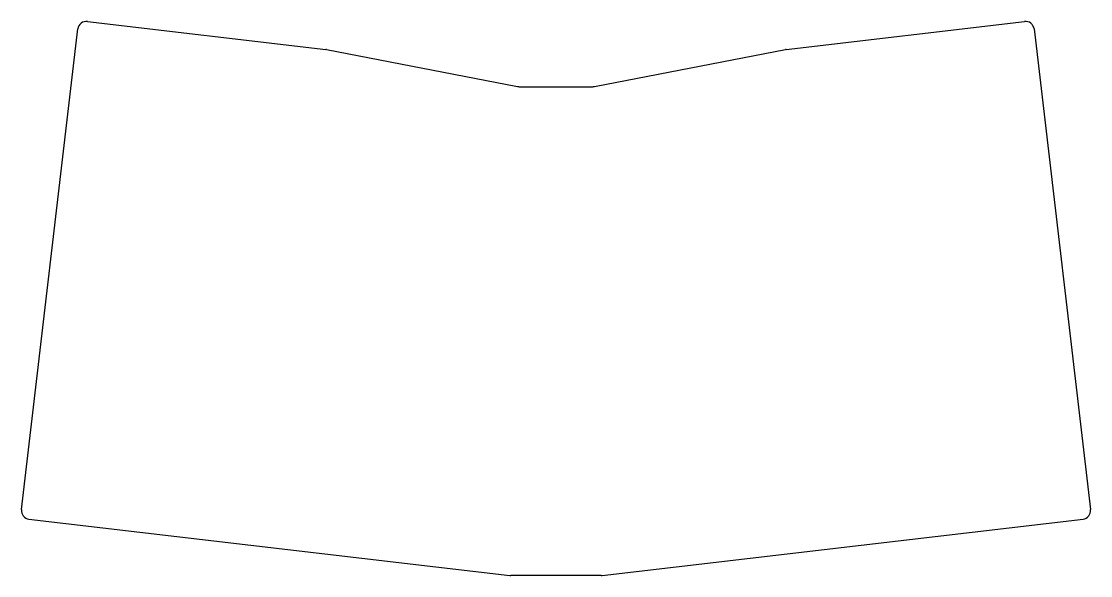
# Model space of a CAD drawing. Header units: millimetres. Extents: x -9 to 240, y -4 to 125.
import ezdxf

# ---------------------------------------------------------------- set-up
doc = ezdxf.new("R2010")
doc.units = ezdxf.units.MM

msp = doc.modelspace()

# ---------------------------------------------------------------- linework, layer by layer
for p, q in [((6.69, 125.48), (62.23, 118.95)), ((169.54, 118.95), (225.08, 125.48)), ((-8.71, 11.59), (4.47, 123.72)), ((227.3, 123.72), (240.48, 11.59)), ((62.38, 118.93), (106.94, 110.29)), ((124.83, 110.29), (169.39, 118.93)), ((107.32, 110.25), (124.45, 110.25)), ((-6.95, 9.38), (105.16, -3.79)), ((126.61, -3.79), (238.72, 9.38)), ((126.38, -3.81), (105.39, -3.81))]:
    msp.add_line(p, q)
for centre, start, end in [((6.45, 123.49), 83.3, 173.3), ((225.32, 123.49), 6.7, 96.7), ((62, 116.97), 79.0293, 83.3), ((169.77, 116.97), 96.7, 100.9707), ((107.32, 112.25), 259.0293, 270), ((124.45, 112.25), 270, 280.9707), ((-6.72, 11.36), 173.3, 263.3), ((238.49, 11.36), 276.7, 6.7), ((105.39, -1.81), 263.3, 270), ((126.38, -1.81), 270, 276.7)]:
    msp.add_arc(centre, 2, start, end)

doc.saveas('drawing.dxf')
